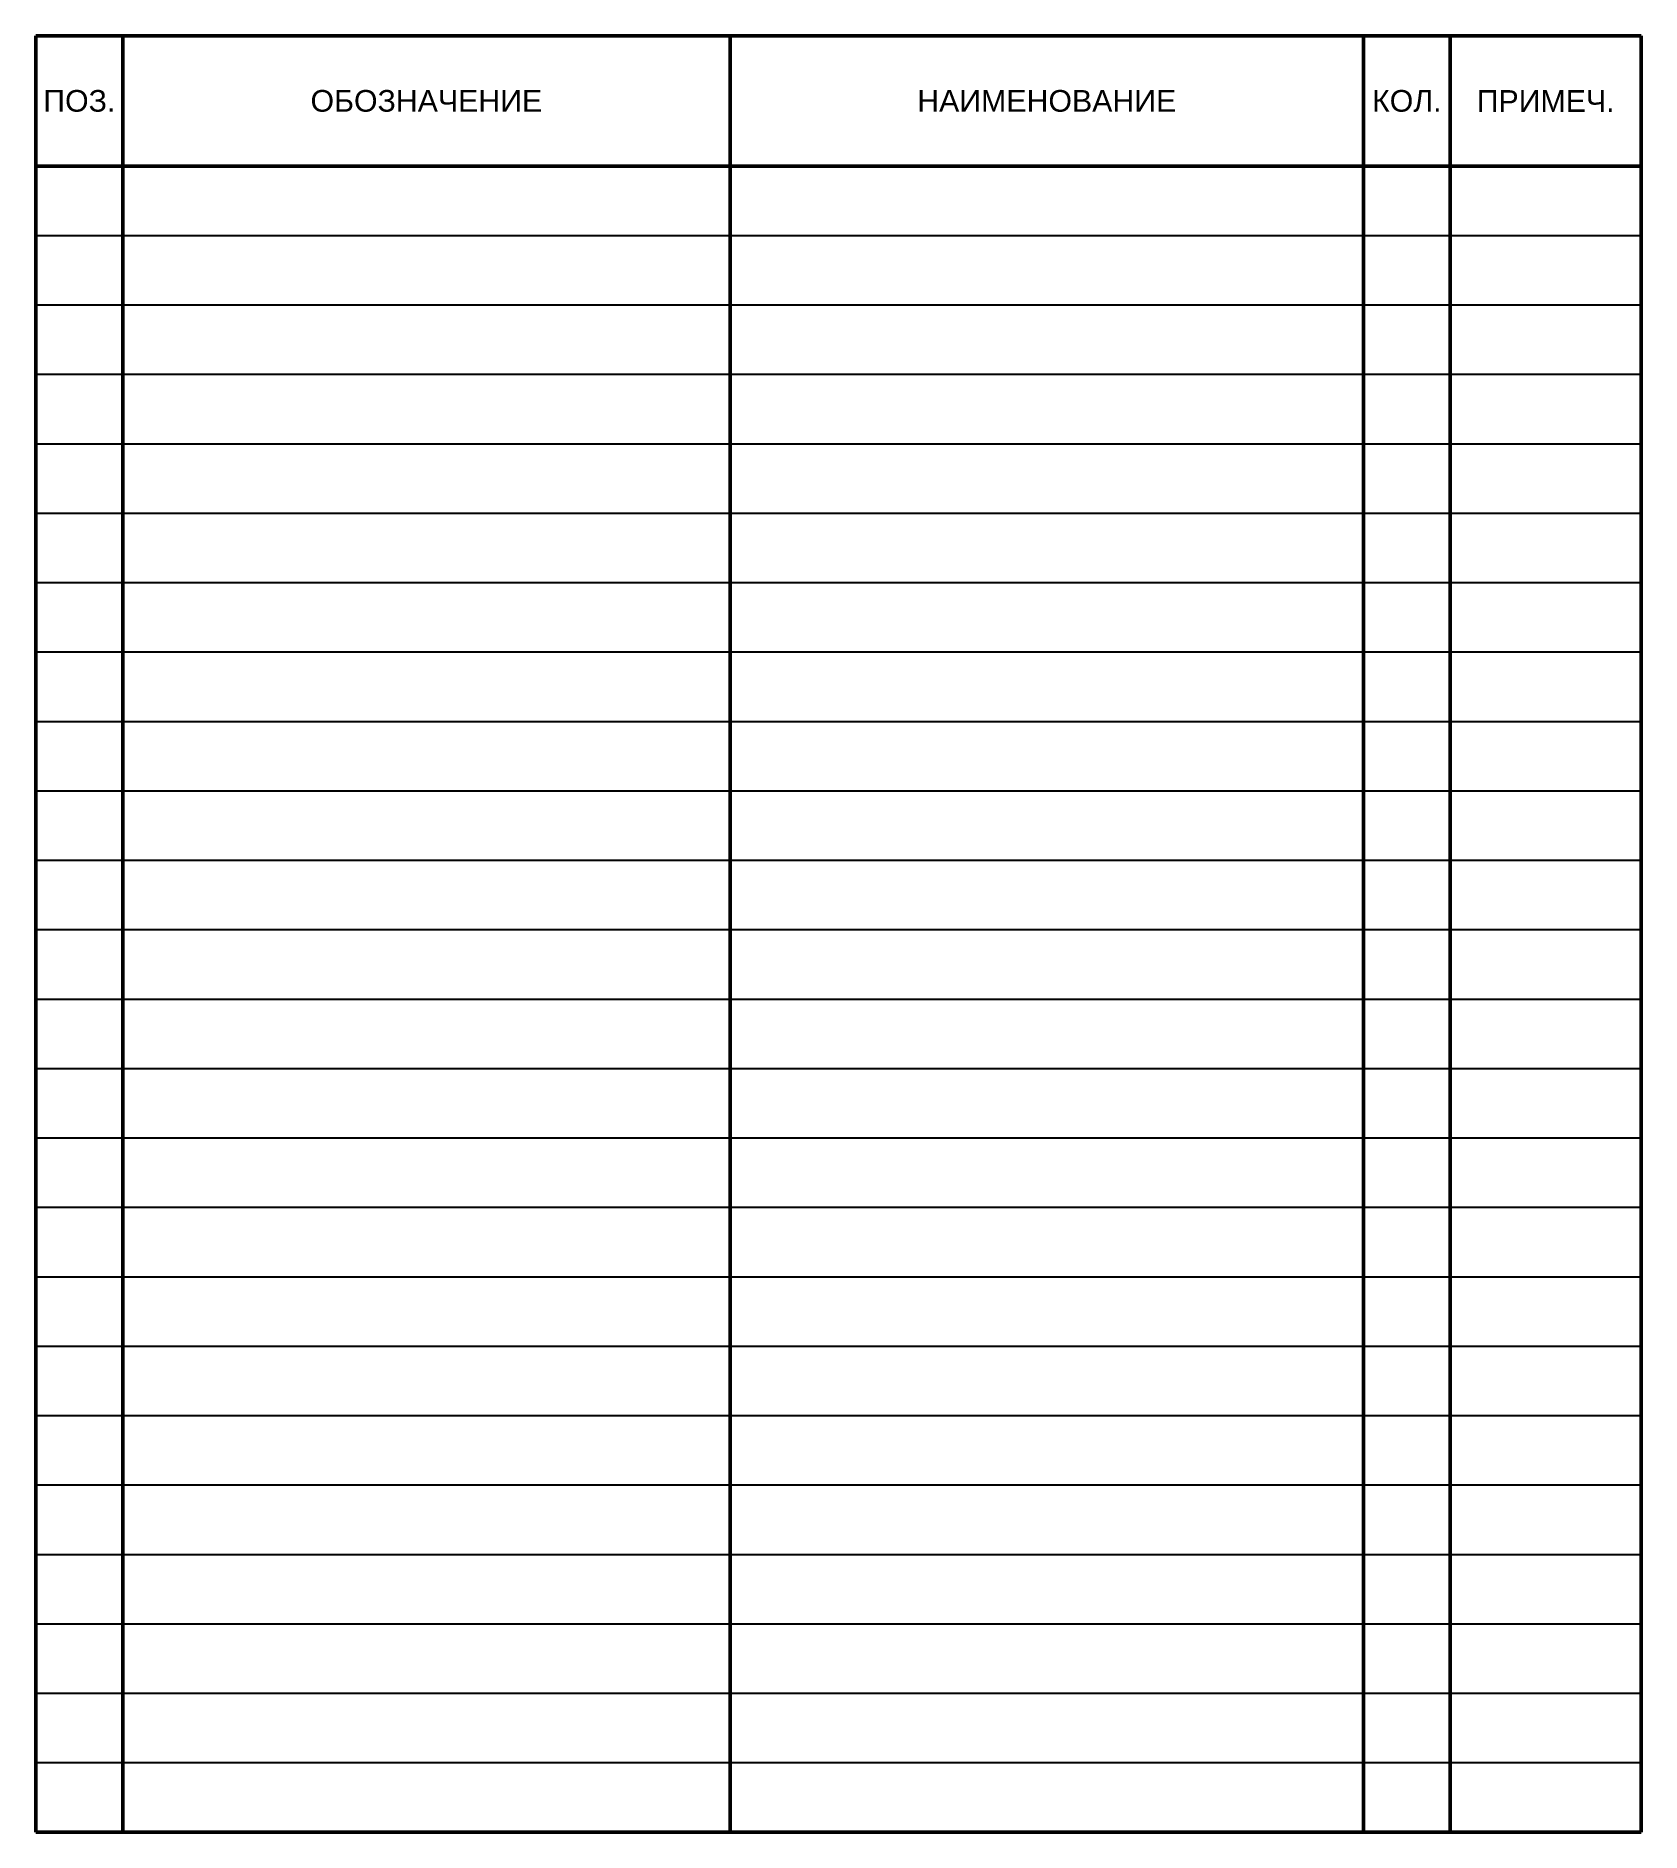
# Model space of a CAD drawing. Header units: millimetres. Extents: x 230 to 415, y 75 to 282.
import ezdxf

# ---------------------------------------------------------------- set-up
doc = ezdxf.new("R2010")
doc.units = ezdxf.units.MM
doc.styles.add('Спецификации', font='arial.ttf')

# ---------------------------------------------------------------- blocks, each defined once
blk = doc.blocks.new('*T11')
at = {"color": 7, "linetype": 'Continuous', "lineweight": 50, "ltscale": 25}
for p, q in [((0, 0), (185, 0)), ((0, 0), (0, -207)), ((10, 0), (10, -207)), ((80, 0), (80, -207)), ((153, 0), (153, -207)), ((163, 0), (163, -207)), ((185, 0), (185, -207)), ((0, -15), (185, -15)), ((0, -207), (185, -207))]:
    blk.add_line(p, q, dxfattribs=at)
at = {"color": 7, "linetype": 'Continuous', "lineweight": 25, "ltscale": 25}
for p, q in [((0, -23), (185, -23)), ((0, -31), (185, -31)), ((0, -39), (185, -39)), ((0, -47), (185, -47)), ((0, -55), (185, -55)), ((0, -63), (185, -63)), ((0, -71), (185, -71)), ((0, -79), (185, -79)), ((0, -87), (185, -87)), ((0, -95), (185, -95)), ((0, -103), (185, -103)), ((0, -111), (185, -111)), ((0, -119), (185, -119)), ((0, -127), (185, -127)), ((0, -135), (185, -135)), ((0, -143), (185, -143)), ((0, -151), (185, -151)), ((0, -159), (185, -159)), ((0, -167), (185, -167)), ((0, -175), (185, -175)), ((0, -183), (185, -183)), ((0, -191), (185, -191)), ((0, -199), (185, -199))]:
    blk.add_line(p, q, dxfattribs=at)
at = {"color": 1, "ltscale": 25, "char_height": 2.5, "attachment_point": 5, "style": 'Спецификации'}
for s, insert, width in [('{\\fArial Cyr|b0|i0|c0;ПОЗ.', (5, -7.5), 9), ('{\\fArial Cyr|b0|i0|c0;ОБОЗНАЧЕНИЕ', (45, -7.5), 69), ('{\\fArial Cyr|b0|i0|c0;НАИМЕНОВАНИЕ', (116.5, -7.5), 72), ('{\\fArial Cyr|b0|i0|c0;КОЛ.', (158, -7.5), 9), ('{\\fArial Cyr|b0|i0|c204|p34;ПРИМЕЧ.}', (174, -7.5), 21)]:
    blk.add_mtext(s, dxfattribs=dict(at, insert=insert, width=width))

msp = doc.modelspace()

# ---------------------------------------------------------------- block references
msp.add_blockref('*T11', (230, 282))

doc.saveas('drawing.dxf')
